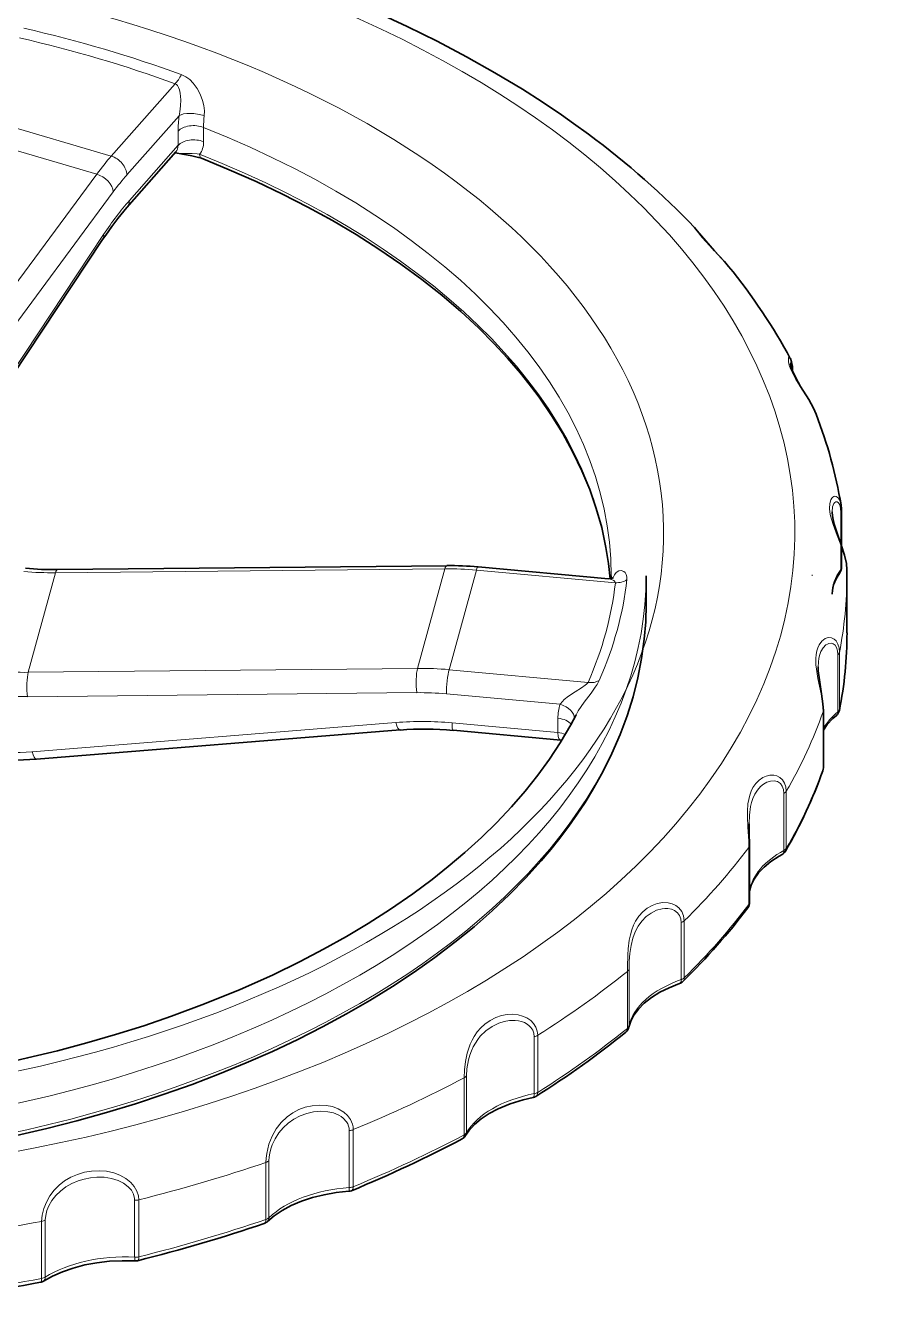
# Model space of a CAD drawing. Extents: x 0 to 420, y 0 to 297.
# Drawn here: x 262.8 to 272.51, y 246.45 to 261.08 of the extents above; entities that cross this region are included whole.
import ezdxf

# ---------------------------------------------------------------- set-up
doc = ezdxf.new("R2010")
doc.units = 0

msp = doc.modelspace()

# ---------------------------------------------------------------- linework, layer by layer
at = {"color": 7, "lineweight": 13, "ltscale": 0.02764}
msp.add_line((263.778, 259.584), (264.51, 260.413), dxfattribs=at)
at = {"color": 7, "lineweight": 13, "ltscale": 0.046438}
for p, q in [((263.778, 259.584), (261.996, 260.109)), ((263.612, 259.378), (261.83, 259.902))]:
    msp.add_line(p, q, dxfattribs=at)
at = {"color": 7, "lineweight": 13, "ltscale": 0.022631}
msp.add_line((263.956, 259.369), (264.555, 260.047), dxfattribs=at)
at = {"color": 7, "lineweight": 13, "ltscale": 0.004082}
for p, q in [((264.544, 259.708), (264.544, 259.871)), ((264.835, 259.75), (264.835, 259.913)), ((268.894, 253.147), (268.894, 252.984))]:
    msp.add_line(p, q, dxfattribs=at)
at = {"color": 7, "lineweight": 35, "ltscale": 0.021218}
msp.add_line((263.957, 258.996), (264.519, 259.632), dxfattribs=at)
at = {"color": 7, "lineweight": 13, "ltscale": 0.021077}
msp.add_line((263.986, 259.075), (264.544, 259.708), dxfattribs=at)
at = {"color": 7, "lineweight": 13, "ltscale": 0.086264}
for p, q in [((261.562, 256.602), (263.612, 259.378)), ((261.751, 256.4), (263.801, 259.176))]:
    msp.add_line(p, q, dxfattribs=at)
at = {"color": 7, "lineweight": 35, "ltscale": 6.47376e-06}
msp.add_line((270.456, 258.768), (270.457, 258.768), dxfattribs=at)
at = {"color": 7, "lineweight": 35, "ltscale": 0.086542}
msp.add_line((261.764, 255.744), (263.679, 258.628), dxfattribs=at)
at = {"color": 7, "lineweight": 13, "ltscale": 0.086542}
msp.add_line((261.776, 255.803), (263.691, 258.687), dxfattribs=at)
at = {"color": 7, "lineweight": 13, "ltscale": 0.01633}
for p, q in [((272.134, 254.851), (272.134, 255.504)), ((272.101, 253.223), (272.101, 253.876)), ((272.118, 253.249), (272.118, 253.902)), ((271.932, 253.222), (271.932, 252.569)), ((271.482, 251.634), (271.482, 252.287)), ((271.509, 251.658), (271.509, 252.311)), ((271.081, 251.668), (271.081, 251.015)), ((270.306, 250.155), (270.306, 250.808)), ((270.34, 250.175), (270.34, 250.828)), ((269.69, 250.25), (269.69, 249.597)), ((269.708, 250.277), (269.708, 249.624)), ((268.622, 248.849), (268.622, 249.502)), ((268.663, 248.865), (268.663, 249.518)), ((267.846, 249.054), (267.846, 248.401)), ((267.819, 249.031), (267.819, 248.377)), ((266.504, 248.427), (266.504, 247.774)), ((266.55, 248.438), (266.55, 247.784)), ((265.549, 247.409), (265.549, 248.062)), ((265.584, 247.429), (265.584, 248.082)), ((264.046, 247.63), (264.046, 246.977)), ((264.095, 247.634), (264.095, 246.981)), ((262.98, 246.734), (262.98, 247.387)), ((263.022, 246.75), (263.022, 247.403))]:
    msp.add_line(p, q, dxfattribs=at)
at = {"color": 7, "lineweight": 35, "ltscale": 0.01633}
for p, q in [((272.142, 254.873), (272.142, 255.526)), ((272.204, 254.127), (272.204, 254.78)), ((271.934, 253.233), (271.934, 252.58)), ((271.09, 251.691), (271.09, 251.038))]:
    msp.add_line(p, q, dxfattribs=at)
at = {"color": 7, "lineweight": 35, "ltscale": 0.111487}
msp.add_line((263.162, 254.85), (267.621, 254.895), dxfattribs=at)
at = {"color": 7, "lineweight": 13, "ltscale": 0.029566}
for p, q in [((262.827, 253.674), (263.14, 254.814)), ((267.648, 253.704), (267.961, 254.845))]:
    msp.add_line(p, q, dxfattribs=at)
at = {"color": 7, "lineweight": 13, "ltscale": 0.111487}
for p, q in [((263.14, 254.814), (267.599, 254.86)), ((262.82, 253.395), (267.279, 253.441))]:
    msp.add_line(p, q, dxfattribs=at)
at = {"color": 7, "lineweight": 13, "ltscale": 0.029565}
msp.add_line((267.286, 253.719), (267.599, 254.86), dxfattribs=at)
at = {"color": 7, "lineweight": 13, "ltscale": 0.039956}
for p, q in [((267.961, 254.845), (269.552, 254.699)), ((267.648, 253.704), (269.239, 253.559))]:
    msp.add_line(p, q, dxfattribs=at)
at = {"color": 7, "lineweight": 35, "ltscale": 0.037506}
msp.add_line((267.979, 254.881), (269.473, 254.744), dxfattribs=at)
at = {"color": 7, "lineweight": 35, "ltscale": 0.00085336}
msp.add_line((269.504, 254.746), (269.504, 254.78), dxfattribs=at)
at = {"color": 7, "lineweight": 35, "ltscale": 0.008165}
msp.add_line((269.904, 254.454), (269.904, 254.78), dxfattribs=at)
at = {"color": 7, "lineweight": 13, "ltscale": 0.111488}
msp.add_line((262.827, 253.674), (267.286, 253.719), dxfattribs=at)
at = {"color": 7, "lineweight": 13, "ltscale": 0.032715}
msp.add_line((267.616, 253.427), (268.92, 253.308), dxfattribs=at)
at = {"color": 7, "lineweight": 13, "ltscale": 0.104472}
msp.add_line((262.873, 252.765), (267.039, 253.099), dxfattribs=at)
at = {"color": 7, "lineweight": 35, "ltscale": 0.104472}
msp.add_line((262.92, 252.68), (267.086, 253.014), dxfattribs=at)
at = {"color": 7, "lineweight": 13, "ltscale": 0.030469}
msp.add_line((267.681, 253.095), (268.894, 252.984), dxfattribs=at)
at = {"color": 7, "lineweight": 35, "ltscale": 0.030987}
msp.add_line((267.694, 253.01), (268.928, 252.897), dxfattribs=at)
at = {"color": 7, "lineweight": 35, "ltscale": 0.000252052}
msp.add_line((268.928, 252.897), (268.938, 252.895), dxfattribs=at)
at = {"color": 7, "lineweight": 35}
for points in [[(268.933, 260.057), (268.714, 260.205), (268.488, 260.349), (268.173, 260.539), (267.847, 260.723), (267.512, 260.9), (267.167, 261.069), (266.781, 261.246), (266.386, 261.414), (266.046, 261.548), (265.7, 261.676), (265.314, 261.809), (264.921, 261.935), (264.521, 262.052), (264.115, 262.162), (263.703, 262.263), (263.285, 262.356), (262.863, 262.442), (262.436, 262.518)], [(268.933, 260.057), (269.073, 259.958), (269.243, 259.836)], [(264.511, 259.623), (264.596, 259.606), (264.7, 259.589), (264.779, 259.57), (264.81, 259.56)], [(269.492, 254.744), (269.474, 254.919), (269.444, 255.102), (269.395, 255.332), (269.333, 255.55), (269.258, 255.766), (269.169, 255.982), (269.066, 256.195), (268.951, 256.407), (268.822, 256.616), (268.679, 256.823), (268.593, 256.938), (268.465, 257.099), (268.317, 257.272), (268.161, 257.44), (267.988, 257.613), (267.78, 257.806), (267.563, 257.991), (267.335, 258.172), (267.095, 258.348), (266.844, 258.52), (266.583, 258.686), (266.311, 258.846), (266.029, 259.001), (265.738, 259.15), (265.437, 259.293), (265.128, 259.429), (264.81, 259.56)], [(270.457, 258.768), (270.488, 258.73), (270.687, 258.5), (270.801, 258.378), (270.848, 258.322)], [(271.556, 257.266), (271.57, 257.227), (271.579, 257.175), (271.582, 257.111)], [(271.85, 256.629), (271.82, 256.698), (271.767, 256.796), (271.674, 256.948), (271.617, 257.047), (271.58, 257.125), (271.561, 257.181), (271.557, 257.205), (271.557, 257.206)], [(272.204, 254.849), (272.198, 254.92), (272.177, 255.017), (272.143, 255.124), (272.088, 255.277), (272.058, 255.369), (272.041, 255.443), (272.034, 255.499), (272.034, 255.511)], [(269.473, 254.744), (269.506, 254.747), (269.531, 254.759)], [(272.122, 254.814), (272.079, 254.744), (272.05, 254.674), (272.037, 254.613), (272.034, 254.568)], [(262.692, 248.37), (263.04, 248.451), (263.384, 248.539), (263.723, 248.633), (264.056, 248.734), (264.383, 248.842), (264.704, 248.955), (265.018, 249.075), (265.324, 249.201), (265.624, 249.333), (265.916, 249.47), (266.199, 249.614), (266.474, 249.762), (266.741, 249.916), (266.998, 250.076), (267.247, 250.24), (267.485, 250.409), (267.714, 250.583), (267.933, 250.761), (268.141, 250.944), (268.339, 251.13), (268.526, 251.321), (268.702, 251.515), (268.811, 251.645), (268.916, 251.776), (269.018, 251.911), (269.114, 252.048), (269.205, 252.185), (269.29, 252.324), (269.408, 252.534), (269.513, 252.746), (269.606, 252.96), (269.687, 253.175), (269.755, 253.393), (269.811, 253.612), (269.853, 253.832), (269.883, 254.052), (269.899, 254.253), (269.904, 254.454)], [(271.934, 253.233), (271.929, 253.314), (271.914, 253.428), (271.888, 253.588), (271.876, 253.692), (271.874, 253.738)], [(262.474, 249.181), (262.82, 249.258), (263.161, 249.341), (263.497, 249.43), (263.827, 249.526), (264.15, 249.628), (264.467, 249.736), (264.846, 249.877), (265.254, 250.043), (265.623, 250.208), (265.94, 250.362), (266.21, 250.503), (266.471, 250.649), (266.722, 250.799), (266.976, 250.962), (267.232, 251.139), (267.452, 251.302), (267.638, 251.45), (267.827, 251.61), (268.017, 251.782), (268.195, 251.956), (268.362, 252.133), (268.518, 252.314), (268.664, 252.497), (268.798, 252.681), (268.92, 252.867), (269.041, 253.073), (269.102, 253.187)], [(271.934, 253.011), (271.978, 253.075), (272.044, 253.145), (272.083, 253.179)], [(271.09, 251.691), (271.086, 251.844), (271.085, 251.94)], [(271.09, 251.167), (271.109, 251.236), (271.142, 251.306), (271.192, 251.377), (271.255, 251.444), (271.334, 251.509), (271.428, 251.569), (271.462, 251.588)], [(269.707, 249.61), (269.728, 249.679), (269.765, 249.749), (269.816, 249.818), (269.883, 249.886), (269.965, 249.95), (270.06, 250.01), (270.168, 250.063), (270.287, 250.11)], [(267.837, 248.369), (267.875, 248.424), (267.939, 248.495), (268.016, 248.56), (268.107, 248.621), (268.211, 248.677), (268.347, 248.734), (268.496, 248.78), (268.609, 248.806)], [(266.499, 247.732), (266.355, 247.717), (266.215, 247.692), (266.081, 247.659), (265.956, 247.618), (265.84, 247.569), (265.736, 247.513), (265.645, 247.452), (265.568, 247.387)], [(264.05, 246.934), (263.903, 246.937), (263.757, 246.93), (263.613, 246.913), (263.474, 246.888), (263.342, 246.853), (263.218, 246.811), (263.104, 246.76), (263.001, 246.704)]]:
    msp.add_lwpolyline(points, dxfattribs=at)
at = {"color": 7, "lineweight": 13}
for points in [[(264.843, 260.046), (264.845, 260.104), (264.837, 260.164), (264.823, 260.221), (264.797, 260.293), (264.762, 260.359), (264.718, 260.42), (264.678, 260.46), (264.632, 260.494), (264.58, 260.519)], [(264.555, 260.047), (264.563, 260.092), (264.571, 260.161), (264.573, 260.227), (264.568, 260.306), (264.56, 260.342), (264.55, 260.369), (264.536, 260.393), (264.524, 260.405), (264.51, 260.413)], [(268.933, 260.057), (268.992, 260.015), (269.133, 259.915), (269.243, 259.836)], [(264.79, 259.605), (264.762, 259.609), (264.705, 259.613), (264.619, 259.614), (264.547, 259.619), (264.513, 259.625)], [(264.544, 259.708), (264.537, 259.665), (264.53, 259.647), (264.519, 259.632)], [(270.457, 258.768), (270.475, 258.743), (270.545, 258.654), (270.629, 258.559), (270.73, 258.454), (270.809, 258.368), (270.848, 258.322)], [(271.556, 257.266), (271.548, 257.277), (271.545, 257.279), (271.541, 257.279), (271.539, 257.279), (271.536, 257.275), (271.533, 257.264), (271.534, 257.229), (271.543, 257.192), (271.558, 257.15), (271.591, 257.079), (271.62, 257.028), (271.688, 256.918), (271.771, 256.787), (271.81, 256.717), (271.85, 256.629)], [(271.579, 257.126), (271.575, 257.181), (271.566, 257.213), (271.563, 257.219), (271.562, 257.22), (271.561, 257.22), (271.56, 257.219), (271.559, 257.219), (271.558, 257.217), (271.557, 257.206)], [(272.137, 255.592), (272.13, 255.623), (272.119, 255.649), (272.107, 255.668), (272.093, 255.681), (272.08, 255.688), (272.067, 255.689), (272.054, 255.686), (272.043, 255.679), (272.03, 255.667), (272.02, 255.65), (272.007, 255.605), (272.005, 255.551), (272.009, 255.509), (272.017, 255.464), (272.046, 255.367), (272.094, 255.24), (272.147, 255.103), (272.182, 254.993), (272.194, 254.938), (272.201, 254.893), (272.204, 254.849)], [(272.134, 255.504), (272.131, 255.552), (272.121, 255.59), (272.108, 255.614), (272.093, 255.626), (272.077, 255.626), (272.065, 255.619), (272.055, 255.607), (272.04, 255.57), (272.034, 255.511)], [(269.473, 254.744), (269.508, 254.738), (269.536, 254.725), (269.547, 254.714), (269.552, 254.699)], [(269.522, 254.753), (269.54, 254.791), (269.562, 254.818), (269.591, 254.835), (269.62, 254.839), (269.647, 254.83), (269.664, 254.815), (269.677, 254.794), (269.684, 254.768), (269.684, 254.735)], [(272.118, 253.902), (272.114, 253.954), (272.101, 253.998), (272.08, 254.033), (272.056, 254.055), (272.028, 254.068), (271.998, 254.071), (271.977, 254.068), (271.956, 254.06), (271.935, 254.047), (271.916, 254.03), (271.885, 253.988), (271.869, 253.955), (271.858, 253.918), (271.85, 253.877), (271.847, 253.832), (271.849, 253.761), (271.854, 253.71), (271.872, 253.603), (271.908, 253.428), (271.923, 253.338), (271.929, 253.278), (271.932, 253.222)], [(272.101, 253.876), (272.097, 253.92), (272.086, 253.957), (272.068, 253.985), (272.046, 254.001), (272.022, 254.008), (271.998, 254.005), (271.98, 253.998), (271.962, 253.987), (271.931, 253.955), (271.907, 253.913), (271.893, 253.877), (271.883, 253.836), (271.877, 253.789), (271.874, 253.738)], [(269.367, 253.581), (269.342, 253.534), (269.321, 253.502), (269.274, 253.437), (269.194, 253.331), (269.127, 253.232), (269.102, 253.187)], [(269.239, 253.559), (269.222, 253.539), (269.206, 253.526), (269.165, 253.498), (269.091, 253.451), (269.015, 253.399), (268.967, 253.361), (268.946, 253.34), (268.92, 253.308)], [(268.928, 252.897), (268.916, 252.902), (268.905, 252.917), (268.898, 252.939), (268.894, 252.984)], [(271.509, 252.311), (271.504, 252.361), (271.49, 252.405), (271.467, 252.441), (271.437, 252.469), (271.403, 252.487), (271.366, 252.496), (271.322, 252.496), (271.28, 252.486), (271.24, 252.469), (271.197, 252.439), (271.16, 252.401), (271.128, 252.356), (271.107, 252.314), (271.091, 252.269), (271.079, 252.219), (271.07, 252.167), (271.065, 252.083), (271.065, 252.024), (271.07, 251.901), (271.08, 251.742), (271.081, 251.668)], [(271.482, 252.287), (271.478, 252.331), (271.464, 252.369), (271.442, 252.399), (271.409, 252.422), (271.37, 252.431), (271.329, 252.429), (271.288, 252.416), (271.249, 252.395), (271.213, 252.365), (271.179, 252.326), (271.149, 252.28), (271.126, 252.228), (271.111, 252.184), (271.1, 252.138), (271.087, 252.037), (271.085, 251.94)], [(270.34, 250.828), (270.333, 250.884), (270.313, 250.934), (270.28, 250.976), (270.243, 251.004), (270.202, 251.023), (270.157, 251.034), (270.094, 251.037), (270.031, 251.027), (269.972, 251.005), (269.917, 250.974), (269.866, 250.933), (269.821, 250.883), (269.783, 250.826), (269.76, 250.779), (269.74, 250.727), (269.724, 250.669), (269.711, 250.608), (269.699, 250.507), (269.694, 250.439), (269.69, 250.303), (269.69, 250.25)], [(270.306, 250.808), (270.301, 250.851), (270.286, 250.889), (270.262, 250.921), (270.23, 250.945), (270.193, 250.962), (270.153, 250.969), (270.12, 250.97), (270.087, 250.967), (270.022, 250.949), (269.96, 250.918), (269.904, 250.877), (269.854, 250.826), (269.812, 250.768), (269.778, 250.702), (269.751, 250.63), (269.731, 250.545), (269.717, 250.456), (269.71, 250.366), (269.708, 250.277)], [(268.663, 249.518), (268.657, 249.566), (268.642, 249.611), (268.616, 249.652), (268.583, 249.686), (268.539, 249.716), (268.49, 249.738), (268.438, 249.752), (268.375, 249.759), (268.312, 249.756), (268.249, 249.744), (268.181, 249.721), (268.117, 249.689), (268.057, 249.647), (268.011, 249.605), (267.97, 249.558), (267.934, 249.504), (267.91, 249.461), (267.889, 249.415), (267.856, 249.315), (267.835, 249.219), (267.823, 249.122), (267.819, 249.031)], [(268.622, 249.502), (268.617, 249.541), (268.605, 249.576), (268.585, 249.608), (268.566, 249.628), (268.543, 249.646), (268.512, 249.664), (268.477, 249.676), (268.441, 249.685), (268.404, 249.689), (268.341, 249.687), (268.279, 249.676), (268.218, 249.657), (268.14, 249.619), (268.068, 249.569), (268.005, 249.507), (267.975, 249.469), (267.948, 249.429), (267.924, 249.385), (267.903, 249.339), (267.884, 249.289), (267.87, 249.237), (267.851, 249.132), (267.846, 249.054)], [(265.549, 248.062), (265.552, 248.112), (265.558, 248.165), (265.584, 248.272), (265.62, 248.363), (265.667, 248.447), (265.724, 248.521), (265.791, 248.584), (265.856, 248.63), (265.926, 248.667), (266, 248.694), (266.078, 248.712), (266.159, 248.719), (266.24, 248.715), (266.311, 248.701), (266.378, 248.675), (266.44, 248.639), (266.483, 248.6), (266.517, 248.554), (266.54, 248.502), (266.548, 248.47), (266.55, 248.438)], [(265.584, 248.082), (265.587, 248.125), (265.594, 248.17), (265.605, 248.216), (265.621, 248.262), (265.655, 248.334), (265.697, 248.401), (265.747, 248.46), (265.805, 248.512), (265.871, 248.557), (265.942, 248.594), (266.017, 248.622), (266.096, 248.64), (266.177, 248.648), (266.258, 248.643), (266.323, 248.629), (266.384, 248.604), (266.411, 248.588), (266.436, 248.568), (266.473, 248.527), (266.486, 248.504), (266.496, 248.479), (266.502, 248.454), (266.504, 248.427)], [(262.98, 247.387), (262.987, 247.46), (263.006, 247.535), (263.036, 247.609), (263.075, 247.679), (263.124, 247.744), (263.18, 247.801), (263.243, 247.85), (263.315, 247.892), (263.391, 247.925), (263.47, 247.949), (263.552, 247.963), (263.638, 247.967), (263.723, 247.961), (263.807, 247.942), (263.878, 247.916), (263.944, 247.879), (264.002, 247.832), (264.042, 247.786), (264.072, 247.734), (264.09, 247.678), (264.095, 247.634)], [(263.022, 247.403), (263.027, 247.455), (263.041, 247.51), (263.063, 247.564), (263.099, 247.626), (263.143, 247.683), (263.195, 247.733), (263.258, 247.781), (263.327, 247.82), (263.399, 247.85), (263.469, 247.871), (263.54, 247.886), (263.612, 247.893), (263.697, 247.892), (263.78, 247.879), (263.859, 247.855), (263.92, 247.824), (263.973, 247.783), (264.008, 247.743), (264.033, 247.697), (264.045, 247.649), (264.046, 247.63)]]:
    msp.add_lwpolyline(points, dxfattribs=at)
for centre, radius, start, end in [((265.983, 259.864), 1.439, 172.6802, 179.7266), ((266.022, 259.908), 1.187, 173.3228, 179.7428), ((269.415, 253.148), 0.521, 162.065, 180.0766)]:
    msp.add_arc(centre, radius, start, end, dxfattribs=at)
at = {"color": 7, "lineweight": 35}
for centre, radius, start, end in [((264.53, 259.622), 0.015, 118.205, 139.1552), ((271.738, 255.529), 0.404, 359.6103, 9.0414), ((267.656, 251.362), 3.534, 84.7574, 90.565), ((263.126, 258.46), 3.61, 264.7553, 270.5627), ((272.042, 254.873), 0.1, 323.6432, 0), ((267.304, 254.78), 4.9, 359.9997, 0.8082), ((267.588, 254.13), 4.617, 348.8455, 359.9676), ((272.019, 253.256), 0.1, 309.4788, 348.8995), ((267.366, 249.463), 3.561, 84.7131, 94.5042), ((262.646, 256.16), 3.491, 264.7196, 274.5128), ((271.834, 252.58), 0.1, 340.6642, 0.0003), ((271.414, 251.677), 0.1, 298.2728, 329.9546), ((270.99, 251.038), 0.1, 323.3957, 0.0023), ((270.254, 250.204), 0.1, 289.1133, 314.4627), ((269.609, 249.631), 0.1, 308.9511, 348.0432), ((268.589, 248.904), 0.1, 281.2273, 302.2476), ((267.751, 248.42), 0.1, 297.8531, 329.2208), ((266.492, 247.831), 0.1, 274.0395, 292.4056), ((265.498, 247.459), 0.1, 288.7591, 313.8818), ((264.055, 247.034), 0.1, 267.0995, 284.1126), ((258.858, 268.06), 21.76, 276.695, 280.8853), ((262.949, 246.789), 0.1, 280.9127, 301.7897)]:
    msp.add_arc(centre, radius, start, end, dxfattribs=at)
at = {"color": 7, "lineweight": 13}
for centre, major_axis, ratio, start_param, end_param in [((258.704, 255.27), (12.9, 0), 0.57735, 4.426991, 10.710176), ((258.704, 255.27), (11.4, 0), 0.57735, 5.055309, 8.825221), ((258.704, 255.148), (11.003, 0), 0.57735, 1.007438, 1.191677), ((258.704, 255.107), (10.871, 0), 0.57735, 1.007438, 1.191677), ((264.51, 260.577), (0.069, 0.188), 0.436032, 3.838109, 4.560843), ((264.733, 259.995), (0.198, -0.025), 0.375334, 1.031442, 2.730163), ((264.722, 259.818), (0.2, 0), 0.57735, 0.967095, 2.670354), ((258.704, 254.78), (10.8, 0), 0.57735, 0.000047, 0.967095), ((264.722, 259.655), (0.2, 0), 0.57735, 0.967095, 2.670354), ((264.487, 259.891), (0.283, -0.308), 0.661161, 0.107595, 0.623957), ((263.778, 257.135), (0.847, 2.878), 0.370682, 0.670829, 0.793176), ((263.778, 259.421), (-0.15, 0.132), 0.727504, 3.712351, 5.283148), ((258.704, 254.454), (10.8, 0), 0.57735, 0.046621, 0.972194), ((264.846, 259.653), (-0.0367, -0.093), 0.460087, 5.420318, 6.283249), ((263.623, 259.228), (-0.161, 0.119), 0.651605, 3.652153, 5.222949), ((263.956, 257.082), (0.79, 2.686), 0.370682, 0.670829, 0.793176), ((263.986, 256.463), (0.903, 3.07), 0.370682, 0.670829, 0.875378), ((263.807, 259.128), (0.15, -0.132), 0.727504, 0.000087, 0.570759), ((263.512, 258.739), (0.167, -0.111), 0.595063, 6.283149, 6.762567), ((271.482, 257.111), (-0.1, 0), 0.57735, 2.949146, 3.141593), ((272.042, 255.526), (-0.1, 0), 0.57735, 2.739706, 3.141593), ((267.623, 254.695), (-0.002, 0.2), 0.197234, 6.283107, 6.888008), ((258.704, 254.78), (11.2, 0), 0.57735, 3.141625, 6.283195), ((262.778, 257.278), (2.893, -0.794), 0.806444, 4.930114, 5.052461), ((263.164, 254.65), (-0.002, 0.2), 0.197234, 6.283107, 6.888008), ((267.961, 252.395), (2.893, -0.794), 0.806444, 1.788521, 1.910868), ((267.961, 254.682), (0.018, 0.199), 0.127728, 0, 0.621331), ((258.704, 254.78), (13.1, 0), 0.57735, 0.000009, 0.001083), ((273.284, 254.568), (1.25, 0), 0.57735, 2.739706, 3.141593), ((258.704, 254.78), (13.5, 0), 0.57735, 6.170326, 6.283182), ((272.042, 254.873), (-0.0805, 0.0593), 0.751442, 3.141638, 3.646871), ((272.042, 254.873), (-0.1, 0), 0.57735, 2.739706, 3.141593), ((258.704, 255.107), (10.871, 0), 0.57735, 6.033986, 6.218225), ((258.704, 255.148), (11.003, 0), 0.57735, 6.033986, 6.218225), ((269.552, 254.863), (-0.199, 0.022), 0.814774, 1.662343, 2.385077), ((258.704, 254.454), (11.2, 0), 0.57735, 3.141625, 6.283195), ((258.704, 254.127), (13.5, 0), 0.57735, 6.170326, 6.283182), ((272.019, 253.909), (-0.1, 0), 0.57735, 2.530267, 3.028733), ((267.31, 253.555), (-0.002, 0.2), 0.197234, 0.604822, 2.175619), ((267.648, 251.255), (2.893, -0.794), 0.806444, 1.788521, 1.910868), ((262.465, 256.138), (2.893, -0.794), 0.806444, 4.930114, 5.052461), ((262.851, 253.509), (-0.002, 0.2), 0.197234, 0.604822, 2.175619), ((267.648, 253.541), (0.018, 0.199), 0.127728, 0.621331, 2.192128), ((269.239, 253.722), (0.183, -0.081), 0.791275, 5.04798, 5.770715), ((267.616, 251.141), (2.7, -0.741), 0.806444, 1.788521, 1.910868), ((262.434, 256.024), (3.086, -0.847), 0.806444, 4.930114, 5.052461), ((268.888, 253.194), (0.19, -0.062), 0.590904, 0.13471, 1.597974), ((268.863, 253.033), (-0.2, 0), 0.57735, 3.564081, 4.555309), ((258.704, 254.78), (13.5, 0), 0.57735, 5.960887, 6.081885), ((271.834, 253.233), (0.1, 0), 0.57735, 6.081883, 6.283185), ((273.124, 252.808), (1.25, 0), 0.57735, 2.530267, 2.832675), ((272.019, 253.256), (-0.0636, 0.0772), 0.668619, 3.141575, 3.823423), ((272.019, 253.256), (-0.1, 0), 0.57735, 2.530267, 3.028733), ((272.019, 253.256), (-0.0981, 0.0193), 0.811302, 3.14154, 3.299535), ((267.681, 250.482), (3.086, -0.847), 0.806444, 1.788521, 1.99307), ((267.07, 253.213), (0.016, -0.199), 0.24234, 5.301884, 6.283631), ((267.712, 253.209), (-0.018, -0.199), 0.127728, 5.33372, 6.283185), ((268.863, 252.87), (-0.2, 0), 0.57735, 4.093325, 4.555309), ((262.311, 255.055), (2.7, -0.741), 0.806444, 4.930114, 5.134662), ((262.904, 252.88), (0.016, -0.199), 0.24234, 5.301884, 6.283631), ((258.704, 254.127), (13.5, 0), 0.57735, 5.960887, 6.081885), ((271.834, 252.58), (-0.0943, 0.0333), 0.800009, 3.141534, 3.417161), ((271.834, 252.58), (0.1, 0), 0.57735, 6.081885, 6.283185), ((271.414, 252.33), (-0.1, 0), 0.57735, 2.320827, 2.819294), ((258.704, 254.78), (13.5, 0), 0.57735, 5.751447, 5.872446), ((270.99, 251.691), (0.1, 0), 0.57735, 5.872444, 6.283189), ((272.335, 251.106), (1.25, 0), 0.57735, 2.320827, 3.050422), ((271.414, 251.677), (-0.0474, 0.0881), 0.556574, 3.14151, 3.94406), ((271.414, 251.677), (-0.1, 0), 0.57735, 2.320827, 2.819294), ((271.414, 251.677), (-0.0865, 0.0501), 0.774455, 3.140653, 3.56274), ((258.704, 254.127), (13.5, 0), 0.57735, 5.751447, 5.872446), ((270.99, 251.038), (-0.0798, 0.0602), 0.748585, 3.141663, 3.655635), ((270.99, 251.038), (0.1, 0), 0.57735, 5.872446, 6.283186), ((270.254, 250.858), (-0.1, 0), 0.57735, 2.111388, 2.609854), ((258.704, 254.78), (13.5, 0), 0.57735, 5.542008, 5.663006), ((269.609, 250.284), (0.1, 0), 0.57735, 5.663004, 6.161471), ((270.949, 249.536), (1.25, 0), 0.57735, 2.111388, 3.01988), ((270.254, 250.204), (-0.0327, 0.0945), 0.420204, 3.141585, 4.022764), ((270.254, 250.204), (-0.1, 0), 0.57735, 2.111388, 2.609854), ((270.254, 250.204), (-0.07, 0.0714), 0.70376, 3.140737, 3.763672), ((269.609, 249.631), (0.1, 0), 0.57735, 5.663006, 6.161473), ((269.609, 249.631), (-0.0978, 0.0207), 0.810456, 3.1417, 3.311637), ((268.589, 249.557), (-0.1, 0), 0.57735, 1.901948, 2.400415), ((258.704, 254.127), (13.5, 0), 0.57735, 5.542008, 5.663006), ((269.609, 249.631), (-0.0629, 0.0778), 0.664444, 3.141503, 3.829554), ((267.751, 249.073), (0.1, 0), 0.57735, 5.453565, 5.952032), ((258.704, 254.78), (13.5, 0), 0.57735, 5.332568, 5.453567), ((269.028, 248.167), (1.25, 0), 0.57735, 1.901948, 2.810441), ((268.589, 248.904), (-0.0195, 0.0981), 0.26547, 3.141593, 4.070341), ((268.589, 248.904), (-0.1, 0), 0.57735, 1.901948, 2.400415), ((268.589, 248.904), (-0.0533, 0.0846), 0.602308, 3.141693, 3.903881), ((266.492, 248.484), (0.1, 0), 0.57735, 4.834103, 5.33257), ((258.704, 254.127), (13.5, 0), 0.57735, 5.332568, 5.453567), ((267.751, 248.42), (-0.0467, 0.0884), 0.551264, 3.140443, 3.948145), ((267.751, 248.42), (0.1, 0), 0.57735, 5.453567, 5.952033), ((267.751, 248.42), (-0.0859, 0.0512), 0.772135, 3.141472, 3.572572), ((258.704, 254.78), (13.5, 0), 0.57735, 5.123128, 5.244127), ((265.498, 248.112), (-0.1, 0), 0.57735, 2.102535, 2.601001), ((266.656, 247.058), (1.25, 0), 0.57735, 1.692509, 2.601001), ((266.492, 247.831), (0.007, -0.0997), 0.099133, 6.283185, 7.234997), ((266.492, 247.831), (0.1, 0), 0.57735, 4.834102, 5.332568), ((266.492, 247.831), (-0.0381, 0.0925), 0.474532, 3.14151, 3.997012), ((264.055, 247.687), (0.1, 0), 0.57735, 4.624664, 5.12313), ((265.498, 247.459), (-0.1, 0), 0.57735, 2.102535, 2.601001), ((265.498, 247.459), (0.0693, -0.0721), 0.700068, 6.283064, 6.912337), ((258.704, 254.78), (13.5, 0), 0.57735, 4.913689, 5.034688), ((262.949, 247.442), (-0.1, 0), 0.57735, 1.893095, 2.391562), ((258.704, 254.127), (13.5, 0), 0.57735, 5.123128, 5.244127), ((265.498, 247.459), (-0.0322, 0.0947), 0.41399, 3.140807, 4.025345), ((263.936, 246.258), (1.25, 0), 0.57735, 1.483069, 2.391562), ((264.055, 247.034), (0.1, 0), 0.57735, 4.624662, 5.123128), ((264.055, 247.034), (-0.0051, -0.0999), 0.071537, 5.329686, 6.283185), ((264.055, 247.034), (-0.0244, 0.097), 0.326017, 3.140432, 4.055423), ((258.704, 254.127), (13.5, 0), 0.57735, 4.913689, 5.034688), ((262.949, 246.789), (-0.0189, 0.0982), 0.258624, 3.140622, 4.071779), ((262.949, 246.789), (-0.1, 0), 0.57735, 1.893095, 2.391562), ((262.949, 246.789), (0.0527, -0.085), 0.597404, 0.000087, 0.767078)]:
    msp.add_ellipse(centre, major_axis=major_axis, ratio=ratio, start_param=start_param, end_param=end_param, dxfattribs=at)
at = {"color": 7, "lineweight": 35}
for centre, major_axis, ratio, start_param, end_param in [((257.99, 254.44), (14.21, 0.516), 0.590286, 0.479576, 0.635712), ((263.884, 256.816), (-0.86, -2.584), 0.354401, 3.836639, 4.059074), ((258.087, 254.44), (14.115, 0.508), 0.592966, 0.283182, 0.420728), ((259.743, 254.735), (12.461, 0.074), 0.627366, 0.100412, 0.235185), ((258.719, 254.161), (13.485, -0.051), 0.582274, 5.960951, 6.082579), ((258.54, 254.198), (13.664, -0.103), 0.579093, 5.756696, 5.877069), ((258.586, 254.179), (13.617, -0.08), 0.579506, 5.546585, 5.666887), ((258.653, 254.14), (13.546, -0.038), 0.579529, 5.334569, 5.455092), ((258.701, 254.095), (13.488, -0.003), 0.578645, 5.122651, 5.243464)]:
    msp.add_ellipse(centre, major_axis=major_axis, ratio=ratio, start_param=start_param, end_param=end_param, dxfattribs=at)

doc.saveas('drawing.dxf')
